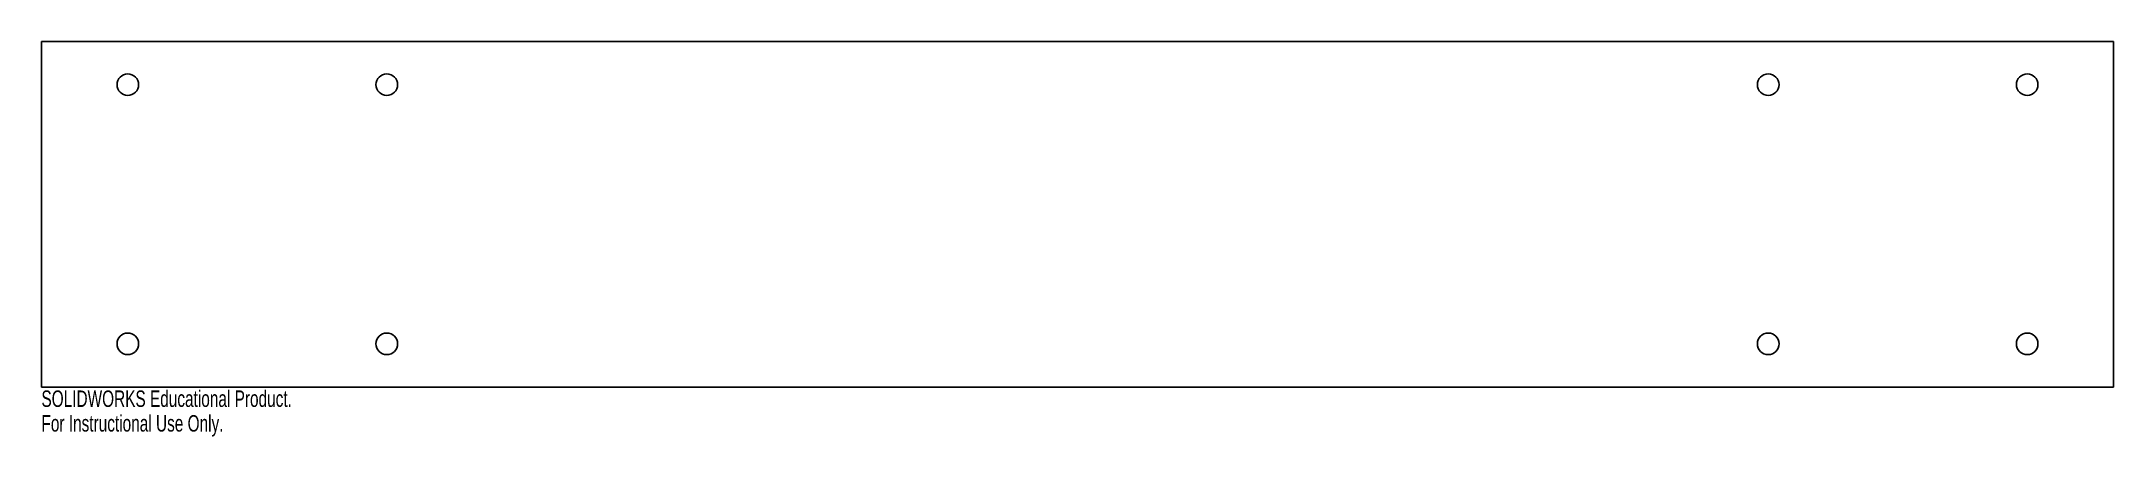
# Model space of a CAD drawing. Header units: millimetres. Extents: x -30.5 to 30.5, y -6.5 to 5.1.
import ezdxf

# ---------------------------------------------------------------- set-up
doc = ezdxf.new("R2010")
doc.units = ezdxf.units.MM
doc.styles.add('SLDTEXTSTYLE0', font='TXT', dxfattribs={"width": 0.7})

msp = doc.modelspace()

# ---------------------------------------------------------------- linework, layer by layer
at = {"color": 7, "linetype": 'Continuous', "lineweight": 25}
for p, q in [((30.48, 5.08), (-30.48, 5.08)), ((-30.48, 5.08), (-30.48, -5.08)), ((30.48, -5.08), (30.48, 5.08)), ((-30.48, -5.08), (30.48, -5.08))]:
    msp.add_line(p, q, dxfattribs=at)
for centre, radius in [((-27.94, 3.81), 0.317), ((-20.32, 3.81), 0.318), ((20.32, 3.81), 0.318), ((27.94, 3.81), 0.317), ((-27.94, -3.81), 0.317), ((-20.32, -3.81), 0.318), ((20.32, -3.81), 0.318), ((27.94, -3.81), 0.317)]:
    msp.add_circle(centre, radius, dxfattribs=at)

# ---------------------------------------------------------------- texts
at = {"color": 7, "linetype": 'Continuous', "char_height": 0.48336, "attachment_point": 1, "style": 'SLDTEXTSTYLE0'}
for s, insert in [('SOLIDWORKS Educational Product.', (-30.48, -5.182)), ('For Instructional Use Only.', (-30.48, -5.907))]:
    msp.add_mtext(s, dxfattribs=dict(at, insert=insert))

doc.saveas('drawing.dxf')
